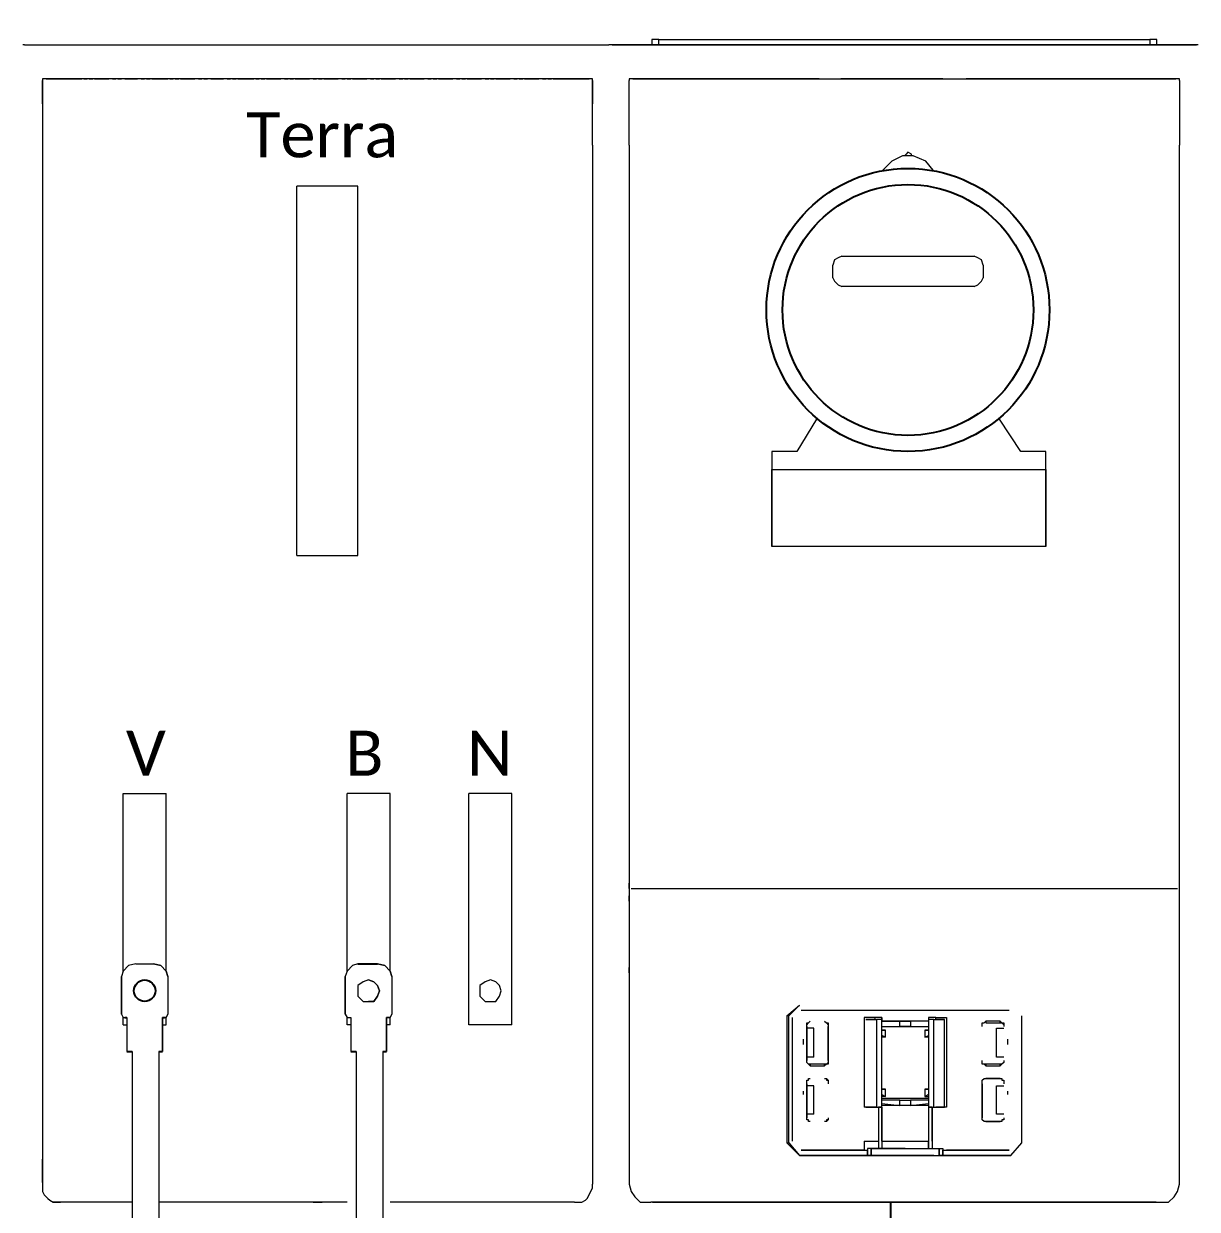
# Model space of a CAD drawing. Extents: x 0 to 11638, y -6007 to 0.
# Drawn here: x 9769.796 to 9770.316, y -3544.944 to -3544.419 of the extents above; entities that cross this region are included whole.
import ezdxf

# ---------------------------------------------------------------- set-up
doc = ezdxf.new("R2010")
doc.units = 0
doc.layers.get('0').update_dxf_attribs({"linetype": 'CONTINUOUS'})
doc.layers.add('LAYER 1', color=7, linetype='CONTINUOUS', lineweight=20)
doc.styles.add('Calibri', font='calibri.ttf')

msp = doc.modelspace()

# ---------------------------------------------------------------- linework, layer by layer
for p, q in [((9769.94419, -3544.83543), (9769.95292, -3544.83543)), ((9769.84094, -3544.85925), (9769.84174, -3544.85925)), ((9769.85763, -3544.85925), (9769.85842, -3544.85925)), ((9769.84174, -3544.87434), (9769.84412, -3544.87434)), ((9769.85604, -3544.87434), (9769.85763, -3544.87434)), ((9769.94101, -3544.87434), (9769.94339, -3544.87434)), ((9769.95531, -3544.87434), (9769.95689, -3544.87434))]:
    msp.add_line(p, q)
at = {"lineweight": -2}
msp.add_line((9770.18044, -3544.96487), (9770.18044, -3544.94105), dxfattribs=at)
for centre, radius in [((9770.188, -3544.54557), 0.06274), ((9770.188, -3544.54557), 0.05559), ((9769.84968, -3544.84734), 0.00476)]:
    msp.add_circle(centre, radius)
at = {"layer": 'LAYER 1', "color": 7}
for p, q in [((9770.07442, -3544.42565), (9770.07442, -3544.42804)), ((9770.0776, -3544.42565), (9770.07442, -3544.42565)), ((9770.0776, -3544.42804), (9770.0776, -3544.42565)), ((9770.0776, -3544.42565), (9770.29519, -3544.42565)), ((9770.29519, -3544.42565), (9770.29519, -3544.42804)), ((9770.29837, -3544.42565), (9770.29519, -3544.42565)), ((9770.29837, -3544.42804), (9770.29837, -3544.42565)), ((9769.79647, -3544.42804), (9769.79568, -3544.42804)), ((9769.79647, -3544.42804), (9770.05536, -3544.42804)), ((9770.05616, -3544.42804), (9770.05536, -3544.42804)), ((9770.05695, -3544.42804), (9770.05616, -3544.42804)), ((9770.05695, -3544.42804), (9770.31584, -3544.42804)), ((9770.31584, -3544.42804), (9770.05695, -3544.42804)), ((9770.31663, -3544.42804), (9770.31584, -3544.42804)), ((9769.80601, -3544.44312), (9769.80441, -3544.44312)), ((9769.80441, -3544.44312), (9769.80441, -3544.44392)), ((9770.04742, -3544.44312), (9769.80521, -3544.44312)), ((9769.80601, -3544.44312), (9769.80521, -3544.44312)), ((9770.04663, -3544.44312), (9769.80601, -3544.44312)), ((9769.80601, -3544.44312), (9769.81474, -3544.44312)), ((9769.81474, -3544.44312), (9769.81554, -3544.44312)), ((9769.81554, -3544.44312), (9769.82189, -3544.44312)), ((9769.82268, -3544.44312), (9769.82427, -3544.44312)), ((9769.82506, -3544.44312), (9769.82665, -3544.44312)), ((9769.82745, -3544.44312), (9769.8338, -3544.44312)), ((9769.83539, -3544.44312), (9769.83698, -3544.44312)), ((9769.83777, -3544.44312), (9769.83936, -3544.44312)), ((9769.84094, -3544.44312), (9769.8465, -3544.44312)), ((9769.84809, -3544.44312), (9769.84968, -3544.44312)), ((9769.85048, -3544.44312), (9769.85206, -3544.44312)), ((9769.85286, -3544.44312), (9769.86001, -3544.44312)), ((9769.8608, -3544.44312), (9769.86239, -3544.44312)), ((9769.86319, -3544.44312), (9769.86477, -3544.44312)), ((9769.86557, -3544.44312), (9769.87192, -3544.44312)), ((9769.87351, -3544.44312), (9769.87509, -3544.44312)), ((9769.87589, -3544.44312), (9769.87748, -3544.44312)), ((9769.87907, -3544.44312), (9769.88463, -3544.44312)), ((9769.88621, -3544.44312), (9769.8878, -3544.44312)), ((9769.88859, -3544.44312), (9769.89018, -3544.44312)), ((9769.89097, -3544.44312), (9769.89813, -3544.44312)), ((9769.89892, -3544.44312), (9769.90051, -3544.44312)), ((9769.9013, -3544.44312), (9769.90289, -3544.44312)), ((9769.90368, -3544.44312), (9769.91004, -3544.44312)), ((9769.91162, -3544.44312), (9769.91322, -3544.44312)), ((9769.91401, -3544.44312), (9769.9156, -3544.44312)), ((9769.91639, -3544.44312), (9769.92274, -3544.44312)), ((9769.92433, -3544.44312), (9769.92592, -3544.44312)), ((9769.92671, -3544.44312), (9769.9283, -3544.44312)), ((9769.9291, -3544.44312), (9769.93545, -3544.44312)), ((9769.93704, -3544.44312), (9769.93862, -3544.44312)), ((9769.93942, -3544.44312), (9769.94101, -3544.44312)), ((9769.9418, -3544.44312), (9769.94816, -3544.44312)), ((9769.94975, -3544.44312), (9769.95133, -3544.44312)), ((9769.95213, -3544.44312), (9769.95371, -3544.44312)), ((9769.95451, -3544.44312), (9769.96086, -3544.44312)), ((9769.96245, -3544.44312), (9769.96404, -3544.44312)), ((9769.96483, -3544.44312), (9769.96642, -3544.44312)), ((9769.96721, -3544.44312), (9769.97357, -3544.44312)), ((9769.97515, -3544.44312), (9769.97674, -3544.44312)), ((9769.97754, -3544.44312), (9769.97913, -3544.44312)), ((9769.97992, -3544.44312), (9769.98628, -3544.44312)), ((9769.98786, -3544.44312), (9769.98945, -3544.44312)), ((9769.99024, -3544.44312), (9769.99184, -3544.44312)), ((9769.99263, -3544.44312), (9769.99898, -3544.44312)), ((9770.00057, -3544.44312), (9770.00216, -3544.44312)), ((9770.00295, -3544.44312), (9770.00454, -3544.44312)), ((9770.00534, -3544.44312), (9770.01169, -3544.44312)), ((9770.01328, -3544.44312), (9770.01486, -3544.44312)), ((9770.01566, -3544.44312), (9770.01724, -3544.44312)), ((9770.01804, -3544.44312), (9770.02439, -3544.44312)), ((9770.02598, -3544.44312), (9770.02757, -3544.44312)), ((9770.02836, -3544.44312), (9770.02995, -3544.44312)), ((9770.03075, -3544.44312), (9770.0371, -3544.44312)), ((9770.0371, -3544.44312), (9770.03789, -3544.44312)), ((9770.03789, -3544.44312), (9770.04663, -3544.44312)), ((9770.04822, -3544.44312), (9770.04663, -3544.44312)), ((9770.04742, -3544.44312), (9770.04663, -3544.44312)), ((9770.04822, -3544.44392), (9770.04822, -3544.44312)), ((9770.06608, -3544.44312), (9770.0645, -3544.44312)), ((9770.0645, -3544.44312), (9770.0645, -3544.44392)), ((9770.14868, -3544.44312), (9770.06529, -3544.44312)), ((9770.06608, -3544.44312), (9770.1582, -3544.44312)), ((9770.06608, -3544.44312), (9770.30671, -3544.44312)), ((9770.14868, -3544.44312), (9770.1582, -3544.44312)), ((9770.20347, -3544.44312), (9770.1582, -3544.44312)), ((9770.20347, -3544.44312), (9770.2138, -3544.44312)), ((9770.20347, -3544.44312), (9770.30671, -3544.44312)), ((9770.3075, -3544.44312), (9770.2138, -3544.44312)), ((9770.3083, -3544.44312), (9770.30671, -3544.44312)), ((9770.3083, -3544.44392), (9770.3083, -3544.44312)), ((9769.80441, -3544.44471), (9769.80441, -3544.44392)), ((9769.80441, -3544.44392), (9769.80441, -3544.47251)), ((9769.80441, -3544.44392), (9769.80441, -3544.44471)), ((9769.80441, -3544.45424), (9769.80441, -3544.44471)), ((9770.04822, -3544.44392), (9770.04822, -3544.44471)), ((9770.04822, -3544.47251), (9770.04822, -3544.44392)), ((9770.04822, -3544.44471), (9770.04822, -3544.45424)), ((9770.0645, -3544.47251), (9770.0645, -3544.44392)), ((9770.3083, -3544.44392), (9770.3083, -3544.47251)), ((9769.80441, -3544.47251), (9769.80441, -3544.93628)), ((9770.04822, -3544.47251), (9770.04822, -3544.93311)), ((9770.0645, -3544.47251), (9770.0645, -3544.93152)), ((9770.3083, -3544.93152), (9770.3083, -3544.47251)), ((9770.18086, -3544.47966), (9770.17689, -3544.48363)), ((9770.18562, -3544.47727), (9770.18086, -3544.47966)), ((9770.19038, -3544.47727), (9770.18562, -3544.47727)), ((9770.18721, -3544.47648), (9770.18642, -3544.47727)), ((9770.18721, -3544.47648), (9770.18642, -3544.47727)), ((9770.188, -3544.47568), (9770.18721, -3544.47648)), ((9770.188, -3544.47568), (9770.18721, -3544.47648)), ((9770.18959, -3544.47648), (9770.188, -3544.47568)), ((9770.18959, -3544.47648), (9770.188, -3544.47568)), ((9770.18959, -3544.47727), (9770.18959, -3544.47648)), ((9770.18959, -3544.47727), (9770.18959, -3544.47648)), ((9770.19594, -3544.47966), (9770.19038, -3544.47727)), ((9770.19912, -3544.48363), (9770.19594, -3544.47966)), ((9769.91718, -3544.65436), (9769.91718, -3544.49077)), ((9769.94419, -3544.49077), (9769.91718, -3544.49077)), ((9769.94419, -3544.65436), (9769.94419, -3544.49077)), ((9770.15862, -3544.52174), (9770.15703, -3544.52254)), ((9770.15862, -3544.52174), (9770.21738, -3544.52174)), ((9770.21897, -3544.52254), (9770.21738, -3544.52174)), ((9770.15544, -3544.52333), (9770.15465, -3544.52572)), ((9770.15465, -3544.53127), (9770.15465, -3544.52572)), ((9770.15703, -3544.52254), (9770.15544, -3544.52333)), ((9770.22056, -3544.52333), (9770.21897, -3544.52254)), ((9770.22135, -3544.52572), (9770.22056, -3544.52333)), ((9770.22135, -3544.52572), (9770.22135, -3544.53127)), ((9770.15465, -3544.53127), (9770.15544, -3544.53286)), ((9770.15544, -3544.53286), (9770.15703, -3544.53445)), ((9770.21897, -3544.53445), (9770.22056, -3544.53286)), ((9770.22056, -3544.53286), (9770.22135, -3544.53127)), ((9770.15703, -3544.53445), (9770.15862, -3544.53524)), ((9770.21738, -3544.53524), (9770.15862, -3544.53524)), ((9770.21738, -3544.53524), (9770.21897, -3544.53445)), ((9770.14751, -3544.59401), (9770.13877, -3544.60831)), ((9770.23803, -3544.60831), (9770.22851, -3544.59401)), ((9770.13877, -3544.60831), (9770.12765, -3544.60831)), ((9770.12765, -3544.60831), (9770.12765, -3544.65039)), ((9770.24915, -3544.60831), (9770.23803, -3544.60831)), ((9770.24915, -3544.65039), (9770.24915, -3544.60831)), ((9770.12765, -3544.61625), (9770.24915, -3544.61625)), ((9770.12765, -3544.65039), (9770.12765, -3544.61625)), ((9770.24915, -3544.61625), (9770.24915, -3544.65039)), ((9770.24915, -3544.65039), (9770.12765, -3544.65039)), ((9769.91718, -3544.65436), (9769.94419, -3544.65436)), ((9769.84015, -3544.75998), (9769.85921, -3544.75998)), ((9769.84015, -3544.83861), (9769.84015, -3544.75998)), ((9769.85921, -3544.83861), (9769.85921, -3544.75998)), ((9769.95848, -3544.75998), (9769.93942, -3544.75998)), ((9769.93942, -3544.83861), (9769.93942, -3544.75998)), ((9769.95848, -3544.83861), (9769.95848, -3544.75998)), ((9770.01248, -3544.75998), (9769.99342, -3544.75998)), ((9769.99342, -3544.86243), (9769.99342, -3544.75998)), ((9770.01248, -3544.86243), (9770.01248, -3544.75998)), ((9770.0645, -3544.80048), (9770.0645, -3544.79969)), ((9770.0645, -3544.80207), (9770.0645, -3544.80048)), ((9770.3083, -3544.80048), (9770.3083, -3544.79969)), ((9770.3083, -3544.80207), (9770.3083, -3544.80048)), ((9770.0645, -3544.80604), (9770.0645, -3544.80525)), ((9770.0645, -3544.80763), (9770.0645, -3544.80604)), ((9770.3083, -3544.80604), (9770.3083, -3544.80525)), ((9770.3083, -3544.80763), (9770.3083, -3544.80604)), ((9769.84254, -3544.83622), (9769.84015, -3544.83861)), ((9769.84254, -3544.83622), (9769.84015, -3544.83861)), ((9769.84571, -3544.83543), (9769.84254, -3544.83622)), ((9769.84571, -3544.83543), (9769.84254, -3544.83622)), ((9769.84571, -3544.83543), (9769.85365, -3544.83543)), ((9769.84571, -3544.83543), (9769.85365, -3544.83543)), ((9769.85683, -3544.83622), (9769.85365, -3544.83543)), ((9769.85365, -3544.83543), (9769.85683, -3544.83622)), ((9769.85921, -3544.83861), (9769.85683, -3544.83622)), ((9769.85683, -3544.83622), (9769.85921, -3544.83861)), ((9769.9418, -3544.83622), (9769.93942, -3544.83861)), ((9769.9418, -3544.83622), (9769.93942, -3544.83861)), ((9769.94419, -3544.83543), (9769.9418, -3544.83622)), ((9769.94419, -3544.83543), (9769.9418, -3544.83622)), ((9769.95609, -3544.83622), (9769.95292, -3544.83543)), ((9769.95292, -3544.83543), (9769.95609, -3544.83622)), ((9769.95848, -3544.83861), (9769.95609, -3544.83622)), ((9769.95609, -3544.83622), (9769.95848, -3544.83861)), ((9770.0645, -3544.8386), (9770.0645, -3544.83701)), ((9770.3083, -3544.8386), (9770.3083, -3544.83701)), ((9769.84015, -3544.83861), (9769.83936, -3544.84099)), ((9769.84015, -3544.83861), (9769.83936, -3544.84099)), ((9769.83936, -3544.85767), (9769.83936, -3544.84099)), ((9769.83936, -3544.84099), (9769.83936, -3544.84258)), ((9769.83936, -3544.84258), (9769.83936, -3544.84337)), ((9769.86001, -3544.84099), (9769.85921, -3544.83861)), ((9769.85921, -3544.83861), (9769.86001, -3544.84099)), ((9769.86001, -3544.84099), (9769.86001, -3544.85767)), ((9769.86001, -3544.84099), (9769.86001, -3544.84258)), ((9769.86001, -3544.84258), (9769.86001, -3544.84337)), ((9769.93942, -3544.83861), (9769.93862, -3544.84099)), ((9769.93942, -3544.83861), (9769.93862, -3544.84099)), ((9769.93862, -3544.85767), (9769.93862, -3544.84099)), ((9769.93862, -3544.84099), (9769.93862, -3544.84258)), ((9769.93862, -3544.84258), (9769.93862, -3544.84337)), ((9769.94895, -3544.84258), (9769.94657, -3544.84337)), ((9769.94895, -3544.84258), (9769.94657, -3544.84337)), ((9769.95133, -3544.84337), (9769.94895, -3544.84258)), ((9769.94895, -3544.84258), (9769.95133, -3544.84337)), ((9769.95927, -3544.84099), (9769.95848, -3544.83861)), ((9769.95848, -3544.83861), (9769.95927, -3544.84099)), ((9769.95927, -3544.84099), (9769.95927, -3544.85767)), ((9769.95927, -3544.84099), (9769.95927, -3544.84258)), ((9769.95927, -3544.84258), (9769.95927, -3544.84337)), ((9770.00295, -3544.84258), (9770.00057, -3544.84337)), ((9770.00534, -3544.84337), (9770.00295, -3544.84258)), ((9770.0645, -3544.8394), (9770.0645, -3544.8386)), ((9770.3083, -3544.8394), (9770.3083, -3544.8386)), ((9769.83936, -3544.84337), (9769.83936, -3544.84496)), ((9769.83936, -3544.84496), (9769.83936, -3544.84734)), ((9769.83936, -3544.84734), (9769.83936, -3544.84972)), ((9769.86001, -3544.84337), (9769.86001, -3544.84496)), ((9769.86001, -3544.84496), (9769.86001, -3544.84734)), ((9769.86001, -3544.84734), (9769.86001, -3544.84972)), ((9769.93862, -3544.84337), (9769.93862, -3544.84496)), ((9769.93862, -3544.84496), (9769.93862, -3544.84734)), ((9769.93862, -3544.84734), (9769.93862, -3544.84972)), ((9769.94657, -3544.84337), (9769.94419, -3544.84496)), ((9769.94657, -3544.84337), (9769.94419, -3544.84496)), ((9769.94419, -3544.84496), (9769.94419, -3544.84972)), ((9769.94419, -3544.84496), (9769.94419, -3544.84734)), ((9769.94419, -3544.84734), (9769.94419, -3544.84972)), ((9769.95292, -3544.84496), (9769.95133, -3544.84337)), ((9769.95133, -3544.84337), (9769.95292, -3544.84496)), ((9769.95371, -3544.84734), (9769.95292, -3544.84496)), ((9769.95292, -3544.84496), (9769.95371, -3544.84734)), ((9769.95292, -3544.84972), (9769.95371, -3544.84734)), ((9769.95371, -3544.84734), (9769.95292, -3544.84972)), ((9769.95927, -3544.84337), (9769.95927, -3544.84496)), ((9769.95927, -3544.84496), (9769.95927, -3544.84734)), ((9769.95927, -3544.84734), (9769.95927, -3544.84972)), ((9770.00057, -3544.84337), (9769.99819, -3544.84496)), ((9769.99819, -3544.84496), (9769.99819, -3544.84972)), ((9770.00692, -3544.84496), (9770.00534, -3544.84337)), ((9770.00772, -3544.84734), (9770.00692, -3544.84496)), ((9770.00692, -3544.84972), (9770.00772, -3544.84734)), ((9769.83936, -3544.84972), (9769.83936, -3544.85211)), ((9769.83936, -3544.85211), (9769.83936, -3544.85767)), ((9769.86001, -3544.84972), (9769.86001, -3544.85211)), ((9769.86001, -3544.85211), (9769.86001, -3544.85767)), ((9769.93862, -3544.84972), (9769.93862, -3544.85211)), ((9769.93862, -3544.85211), (9769.93862, -3544.85767)), ((9769.94419, -3544.84972), (9769.94657, -3544.85211)), ((9769.94419, -3544.84972), (9769.94657, -3544.85211)), ((9769.94657, -3544.85211), (9769.95133, -3544.85211)), ((9769.95133, -3544.85211), (9769.94895, -3544.85211)), ((9769.95133, -3544.85211), (9769.95292, -3544.84972)), ((9769.95292, -3544.84972), (9769.95133, -3544.85211)), ((9769.95927, -3544.84972), (9769.95927, -3544.85211)), ((9769.95927, -3544.85211), (9769.95927, -3544.85767)), ((9769.99819, -3544.84972), (9770.00057, -3544.85211)), ((9770.00057, -3544.85211), (9770.00534, -3544.85211)), ((9770.00534, -3544.85211), (9770.00692, -3544.84972)), ((9769.83936, -3544.85767), (9769.84015, -3544.85925)), ((9769.83936, -3544.85767), (9769.84015, -3544.85925)), ((9769.85921, -3544.85925), (9769.86001, -3544.85767)), ((9769.86001, -3544.85767), (9769.85921, -3544.85925)), ((9769.93862, -3544.85767), (9769.93942, -3544.85925)), ((9769.93862, -3544.85767), (9769.93942, -3544.85925)), ((9769.95848, -3544.85925), (9769.95927, -3544.85767)), ((9769.95927, -3544.85767), (9769.95848, -3544.85925)), ((9770.13438, -3544.85846), (9770.13994, -3544.85369)), ((9770.13518, -3544.85846), (9770.13438, -3544.85846)), ((9770.13438, -3544.85846), (9770.13438, -3544.91484)), ((9770.13994, -3544.85369), (9770.13518, -3544.85846)), ((9770.13518, -3544.91484), (9770.13518, -3544.85846)), ((9770.23285, -3544.85607), (9770.14074, -3544.85607)), ((9770.23285, -3544.85607), (9770.14074, -3544.85607)), ((9770.23841, -3544.91484), (9770.23841, -3544.85846)), ((9770.23841, -3544.91484), (9770.23841, -3544.85846)), ((9769.84015, -3544.85925), (9769.84094, -3544.85925)), ((9769.84015, -3544.86243), (9769.84015, -3544.85925)), ((9769.84015, -3544.86243), (9769.84015, -3544.85925)), ((9769.84015, -3544.86243), (9769.84174, -3544.86243)), ((9769.84174, -3544.85925), (9769.84174, -3544.87434)), ((9769.84174, -3544.85925), (9769.84174, -3544.87434)), ((9769.85763, -3544.87434), (9769.85763, -3544.85925)), ((9769.85763, -3544.85925), (9769.85763, -3544.87434)), ((9769.85763, -3544.86243), (9769.85921, -3544.86243)), ((9769.85842, -3544.85925), (9769.85921, -3544.85925)), ((9769.85921, -3544.86243), (9769.85921, -3544.85925)), ((9769.85921, -3544.86243), (9769.85921, -3544.85925)), ((9769.93942, -3544.85925), (9769.94101, -3544.85925)), ((9769.93942, -3544.86243), (9769.93942, -3544.85925)), ((9769.93942, -3544.86243), (9769.93942, -3544.85925)), ((9769.94101, -3544.86243), (9769.93942, -3544.86243)), ((9769.94101, -3544.85925), (9769.94101, -3544.87434)), ((9769.94101, -3544.85925), (9769.94101, -3544.87434)), ((9769.95689, -3544.85925), (9769.95848, -3544.85925)), ((9769.95689, -3544.87434), (9769.95689, -3544.85925)), ((9769.95689, -3544.85925), (9769.95689, -3544.87434)), ((9769.95848, -3544.86243), (9769.95689, -3544.86243)), ((9769.95848, -3544.86243), (9769.95848, -3544.85925)), ((9769.95848, -3544.86243), (9769.95848, -3544.85925)), ((9770.01248, -3544.86243), (9769.99342, -3544.86243)), ((9770.13676, -3544.91405), (9770.13676, -3544.85925)), ((9770.14312, -3544.86322), (9770.14312, -3544.86163)), ((9770.14312, -3544.86163), (9770.14391, -3544.86163)), ((9770.14312, -3544.86243), (9770.14391, -3544.86163)), ((9770.14312, -3544.86322), (9770.14312, -3544.86243)), ((9770.14312, -3544.86322), (9770.14312, -3544.87831)), ((9770.14312, -3544.87831), (9770.14312, -3544.86322)), ((9770.14629, -3544.86401), (9770.14312, -3544.86401)), ((9770.14391, -3544.86163), (9770.1447, -3544.86084)), ((9770.14391, -3544.86163), (9770.1447, -3544.86084)), ((9770.14629, -3544.87672), (9770.14629, -3544.86401)), ((9770.15106, -3544.86084), (9770.15185, -3544.86163)), ((9770.15106, -3544.86084), (9770.15185, -3544.86163)), ((9770.15185, -3544.86163), (9770.15264, -3544.86163)), ((9770.15185, -3544.86163), (9770.15264, -3544.86243)), ((9770.15264, -3544.86163), (9770.15264, -3544.86322)), ((9770.15264, -3544.86243), (9770.15264, -3544.86322)), ((9770.15264, -3544.87831), (9770.15264, -3544.86322)), ((9770.15264, -3544.86322), (9770.15264, -3544.87831)), ((9770.17329, -3544.85925), (9770.16853, -3544.85925)), ((9770.16853, -3544.85925), (9770.16853, -3544.89896)), ((9770.17329, -3544.86004), (9770.16933, -3544.86004)), ((9770.16933, -3544.86004), (9770.17409, -3544.86004)), ((9770.17329, -3544.85925), (9770.17329, -3544.86004)), ((9770.17647, -3544.85925), (9770.17329, -3544.85925)), ((9770.17647, -3544.86004), (9770.17409, -3544.86004)), ((9770.17409, -3544.86004), (9770.17409, -3544.89896)), ((9770.17647, -3544.86004), (9770.17647, -3544.85925)), ((9770.17647, -3544.85925), (9770.17647, -3544.86084)), ((9770.17647, -3544.86719), (9770.17647, -3544.86004)), ((9770.19711, -3544.86084), (9770.17647, -3544.86084)), ((9770.17647, -3544.86084), (9770.18917, -3544.86084)), ((9770.17647, -3544.86481), (9770.17647, -3544.86322)), ((9770.17647, -3544.86322), (9770.18441, -3544.86322)), ((9770.17647, -3544.86322), (9770.19711, -3544.86322)), ((9770.18441, -3544.86322), (9770.18441, -3544.86084)), ((9770.18917, -3544.86322), (9770.18441, -3544.86322)), ((9770.19711, -3544.86084), (9770.18917, -3544.86084)), ((9770.18917, -3544.86084), (9770.18917, -3544.86322)), ((9770.18917, -3544.86322), (9770.19711, -3544.86322)), ((9770.20029, -3544.85925), (9770.19711, -3544.85925)), ((9770.19711, -3544.85925), (9770.19711, -3544.86004)), ((9770.19711, -3544.85925), (9770.19711, -3544.86084)), ((9770.1995, -3544.86004), (9770.19711, -3544.86004)), ((9770.19711, -3544.86004), (9770.19711, -3544.89896)), ((9770.19711, -3544.86322), (9770.19711, -3544.86481)), ((9770.1995, -3544.89896), (9770.1995, -3544.86004)), ((9770.1995, -3544.86004), (9770.20426, -3544.86004)), ((9770.20029, -3544.86004), (9770.20029, -3544.85925)), ((9770.20029, -3544.85925), (9770.20506, -3544.85925)), ((9770.20426, -3544.86004), (9770.20029, -3544.86004)), ((9770.20426, -3544.89896), (9770.20426, -3544.86004)), ((9770.20426, -3544.89896), (9770.20426, -3544.86004)), ((9770.20506, -3544.85925), (9770.20506, -3544.89896)), ((9770.22094, -3544.86322), (9770.22094, -3544.86163)), ((9770.22094, -3544.86163), (9770.22174, -3544.86163)), ((9770.22094, -3544.86322), (9770.22094, -3544.86163)), ((9770.22094, -3544.86163), (9770.22174, -3544.86163)), ((9770.22174, -3544.86163), (9770.22253, -3544.86084)), ((9770.22174, -3544.86163), (9770.22253, -3544.86084)), ((9770.22888, -3544.86084), (9770.22253, -3544.86084)), ((9770.22253, -3544.86084), (9770.22253, -3544.86163)), ((9770.22253, -3544.86163), (9770.22888, -3544.86163)), ((9770.2273, -3544.87672), (9770.2273, -3544.86401)), ((9770.2273, -3544.86401), (9770.23047, -3544.86401)), ((9770.22888, -3544.86163), (9770.22888, -3544.86084)), ((9770.22888, -3544.86084), (9770.22968, -3544.86163)), ((9770.22888, -3544.86084), (9770.22888, -3544.86163)), ((9770.22888, -3544.86163), (9770.22968, -3544.86163)), ((9770.22968, -3544.86163), (9770.23047, -3544.86163)), ((9770.22968, -3544.86163), (9770.23047, -3544.86243)), ((9770.23047, -3544.86163), (9770.23047, -3544.86322)), ((9770.23047, -3544.86243), (9770.23047, -3544.86322)), ((9770.14153, -3544.86878), (9770.14153, -3544.87116)), ((9770.17806, -3544.86481), (9770.17647, -3544.86481)), ((9770.17647, -3544.86481), (9770.17806, -3544.86481)), ((9770.17647, -3544.89896), (9770.17647, -3544.86719)), ((9770.17806, -3544.86799), (9770.17647, -3544.86719)), ((9770.17647, -3544.86799), (9770.17647, -3544.86719)), ((9770.17647, -3544.89102), (9770.17647, -3544.86799)), ((9770.17806, -3544.86799), (9770.17647, -3544.86799)), ((9770.17806, -3544.86799), (9770.17806, -3544.86481)), ((9770.19711, -3544.86481), (9770.19553, -3544.86481)), ((9770.19553, -3544.86481), (9770.19553, -3544.86799)), ((9770.19553, -3544.86481), (9770.19711, -3544.86481)), ((9770.19553, -3544.86799), (9770.19711, -3544.86719)), ((9770.19711, -3544.86799), (9770.19553, -3544.86799)), ((9770.19711, -3544.86719), (9770.19711, -3544.89102)), ((9770.23206, -3544.86878), (9770.23206, -3544.87116)), ((9769.84412, -3544.87434), (9769.84412, -3545.03476)), ((9769.84412, -3544.87434), (9769.84412, -3545.01967)), ((9769.85604, -3544.87434), (9769.85604, -3545.03476)), ((9769.85604, -3544.87434), (9769.85604, -3545.01967)), ((9769.94339, -3544.87434), (9769.94339, -3545.0022)), ((9769.94339, -3544.87434), (9769.94339, -3544.99982)), ((9769.95531, -3544.87434), (9769.95531, -3544.99982)), ((9769.95531, -3544.87434), (9769.95531, -3544.99982)), ((9770.14629, -3544.87672), (9770.14312, -3544.87672)), ((9770.14312, -3544.8791), (9770.14312, -3544.87831)), ((9770.14312, -3544.8791), (9770.14312, -3544.87831)), ((9770.1447, -3544.88069), (9770.14312, -3544.8791)), ((9770.14391, -3544.8799), (9770.14312, -3544.8791)), ((9770.15264, -3544.8791), (9770.15185, -3544.8799)), ((9770.15264, -3544.87831), (9770.15264, -3544.8799)), ((9770.15264, -3544.87831), (9770.15264, -3544.8791)), ((9770.22094, -3544.8799), (9770.22094, -3544.87831)), ((9770.22094, -3544.8799), (9770.22094, -3544.87831)), ((9770.23047, -3544.87672), (9770.2273, -3544.87672)), ((9770.23047, -3544.8791), (9770.22968, -3544.8799)), ((9770.23047, -3544.8791), (9770.22968, -3544.8799)), ((9770.23047, -3544.87831), (9770.23047, -3544.8791)), ((9770.23047, -3544.87831), (9770.23047, -3544.8791)), ((9770.1447, -3544.8799), (9770.14391, -3544.8799)), ((9770.1447, -3544.8799), (9770.1447, -3544.88069)), ((9770.15106, -3544.8799), (9770.1447, -3544.8799)), ((9770.1447, -3544.88069), (9770.15106, -3544.88069)), ((9770.15185, -3544.8799), (9770.15106, -3544.88069)), ((9770.15106, -3544.88069), (9770.15106, -3544.8799)), ((9770.15185, -3544.8799), (9770.15106, -3544.8799)), ((9770.15264, -3544.8799), (9770.15185, -3544.8799)), ((9770.22174, -3544.8799), (9770.22094, -3544.8799)), ((9770.22253, -3544.8799), (9770.22094, -3544.8799)), ((9770.22253, -3544.88069), (9770.22174, -3544.8799)), ((9770.22888, -3544.8799), (9770.22253, -3544.8799)), ((9770.22253, -3544.8799), (9770.22253, -3544.88069)), ((9770.22253, -3544.88069), (9770.22888, -3544.88069)), ((9770.22888, -3544.88069), (9770.22888, -3544.8799)), ((9770.22968, -3544.8799), (9770.22888, -3544.88069)), ((9770.22968, -3544.8799), (9770.22888, -3544.8799)), ((9770.14312, -3544.88863), (9770.14312, -3544.88704)), ((9770.14312, -3544.88704), (9770.14391, -3544.88704)), ((9770.14312, -3544.88863), (9770.14312, -3544.88704)), ((9770.14312, -3544.88704), (9770.14391, -3544.88704)), ((9770.14312, -3544.88863), (9770.14312, -3544.90372)), ((9770.14312, -3544.90372), (9770.14312, -3544.88863)), ((9770.14629, -3544.88943), (9770.14312, -3544.88943)), ((9770.14391, -3544.88704), (9770.14391, -3544.88625)), ((9770.14391, -3544.88625), (9770.1447, -3544.88625)), ((9770.14391, -3544.88704), (9770.14391, -3544.88625)), ((9770.14391, -3544.88625), (9770.1447, -3544.88625)), ((9770.14629, -3544.90213), (9770.14629, -3544.88943)), ((9770.15106, -3544.88625), (9770.15185, -3544.88625)), ((9770.15106, -3544.88625), (9770.15185, -3544.88625)), ((9770.15185, -3544.88625), (9770.15264, -3544.88704)), ((9770.15185, -3544.88625), (9770.15185, -3544.88704)), ((9770.15185, -3544.88704), (9770.15264, -3544.88704)), ((9770.15264, -3544.88704), (9770.15264, -3544.88863)), ((9770.15264, -3544.88704), (9770.15264, -3544.88863)), ((9770.22094, -3544.88704), (9770.22174, -3544.88625)), ((9770.22094, -3544.88704), (9770.22174, -3544.88625)), ((9770.22094, -3544.88863), (9770.22094, -3544.88704)), ((9770.22094, -3544.88863), (9770.22094, -3544.88704)), ((9770.22094, -3544.88863), (9770.22094, -3544.90372)), ((9770.22094, -3544.90372), (9770.22094, -3544.88863)), ((9770.22174, -3544.88625), (9770.22253, -3544.88625)), ((9770.22174, -3544.88625), (9770.22253, -3544.88625)), ((9770.22888, -3544.88625), (9770.22253, -3544.88625)), ((9770.22253, -3544.88625), (9770.22888, -3544.88625)), ((9770.2273, -3544.90213), (9770.2273, -3544.88943)), ((9770.2273, -3544.88943), (9770.23047, -3544.88943)), ((9770.22888, -3544.88625), (9770.22968, -3544.88625)), ((9770.22888, -3544.88625), (9770.22968, -3544.88625)), ((9770.22968, -3544.88625), (9770.22968, -3544.88704)), ((9770.22968, -3544.88625), (9770.22968, -3544.88704)), ((9770.22968, -3544.88704), (9770.23047, -3544.88704)), ((9770.22968, -3544.88704), (9770.23047, -3544.88704)), ((9770.23047, -3544.88704), (9770.23047, -3544.88863)), ((9770.23047, -3544.88704), (9770.23047, -3544.88863)), ((9770.14153, -3544.89181), (9770.14153, -3544.8934)), ((9770.17806, -3544.89102), (9770.17647, -3544.89102)), ((9770.17647, -3544.89102), (9770.17806, -3544.89102)), ((9770.17647, -3544.89578), (9770.17647, -3544.8934)), ((9770.17647, -3544.8934), (9770.17806, -3544.89419)), ((9770.17806, -3544.89419), (9770.17647, -3544.89419)), ((9770.17647, -3544.89499), (9770.19711, -3544.89499)), ((9770.17806, -3544.89419), (9770.17806, -3544.89102)), ((9770.19711, -3544.89102), (9770.19553, -3544.89102)), ((9770.19553, -3544.89102), (9770.19553, -3544.89419)), ((9770.19553, -3544.89102), (9770.19711, -3544.89102)), ((9770.19711, -3544.8934), (9770.19553, -3544.89419)), ((9770.19553, -3544.89419), (9770.19711, -3544.89419)), ((9770.19711, -3544.89419), (9770.19711, -3544.8934)), ((9770.19711, -3544.89419), (9770.19711, -3544.89578)), ((9770.23206, -3544.89181), (9770.23206, -3544.8934)), ((9770.17329, -3544.89896), (9770.16853, -3544.89896)), ((9770.17409, -3544.89896), (9770.16933, -3544.89896)), ((9770.16933, -3544.89896), (9770.17488, -3544.89896)), ((9770.17409, -3544.89896), (9770.17647, -3544.89896)), ((9770.17647, -3544.89896), (9770.17488, -3544.89896)), ((9770.17488, -3544.89896), (9770.17488, -3544.91722)), ((9770.18441, -3544.89578), (9770.17647, -3544.89578)), ((9770.17647, -3544.89737), (9770.18441, -3544.89816)), ((9770.17647, -3544.91405), (9770.17647, -3544.89737)), ((9770.19711, -3544.89816), (9770.17647, -3544.89816)), ((9770.17647, -3544.89896), (9770.17647, -3544.91722)), ((9770.18441, -3544.89816), (9770.18441, -3544.89578)), ((9770.18441, -3544.89578), (9770.18917, -3544.89578)), ((9770.18917, -3544.89816), (9770.18441, -3544.89816)), ((9770.19711, -3544.89578), (9770.18917, -3544.89578)), ((9770.18917, -3544.89578), (9770.18917, -3544.89816)), ((9770.18917, -3544.89816), (9770.19711, -3544.89737)), ((9770.19711, -3544.89737), (9770.19711, -3544.91405)), ((9770.19711, -3544.89896), (9770.1995, -3544.89896)), ((9770.19871, -3544.89896), (9770.19711, -3544.89896)), ((9770.19711, -3544.89896), (9770.19711, -3544.91722)), ((9770.19871, -3544.89896), (9770.20426, -3544.89896)), ((9770.19871, -3544.91405), (9770.19871, -3544.89896)), ((9770.19871, -3544.89896), (9770.19871, -3544.91722)), ((9770.1995, -3544.89896), (9770.20426, -3544.89896)), ((9770.20506, -3544.89896), (9770.20029, -3544.89896)), ((9770.14629, -3544.90213), (9770.14312, -3544.90213)), ((9770.14312, -3544.90452), (9770.14312, -3544.90372)), ((9770.14312, -3544.90452), (9770.14312, -3544.90372)), ((9770.14391, -3544.90452), (9770.14312, -3544.90452)), ((9770.14391, -3544.90452), (9770.14312, -3544.90452)), ((9770.14391, -3544.90531), (9770.14391, -3544.90452)), ((9770.14391, -3544.90531), (9770.14391, -3544.90452)), ((9770.1447, -3544.90531), (9770.14391, -3544.90531)), ((9770.1447, -3544.90531), (9770.14391, -3544.90531)), ((9770.15185, -3544.90531), (9770.15106, -3544.90531)), ((9770.15185, -3544.90531), (9770.15106, -3544.90531)), ((9770.15264, -3544.90452), (9770.15185, -3544.90531)), ((9770.15264, -3544.90452), (9770.15185, -3544.90452)), ((9770.15185, -3544.90452), (9770.15185, -3544.90531)), ((9770.15264, -3544.90372), (9770.15264, -3544.90452)), ((9770.15264, -3544.90372), (9770.15264, -3544.90452)), ((9770.22094, -3544.90452), (9770.22094, -3544.90372)), ((9770.22094, -3544.90452), (9770.22094, -3544.90372)), ((9770.22174, -3544.90531), (9770.22094, -3544.90452)), ((9770.22174, -3544.90531), (9770.22094, -3544.90452)), ((9770.22253, -3544.90531), (9770.22174, -3544.90531)), ((9770.22253, -3544.90531), (9770.22174, -3544.90531)), ((9770.22253, -3544.90531), (9770.22888, -3544.90531)), ((9770.22888, -3544.90531), (9770.22253, -3544.90531)), ((9770.23047, -3544.90213), (9770.2273, -3544.90213)), ((9770.22968, -3544.90531), (9770.22888, -3544.90531)), ((9770.22968, -3544.90531), (9770.22888, -3544.90531)), ((9770.23047, -3544.90452), (9770.22968, -3544.90452)), ((9770.22968, -3544.90452), (9770.22968, -3544.90531)), ((9770.23047, -3544.90452), (9770.22968, -3544.90452)), ((9770.22968, -3544.90452), (9770.22968, -3544.90531)), ((9770.23047, -3544.90372), (9770.23047, -3544.90452)), ((9770.23047, -3544.90372), (9770.23047, -3544.90452)), ((9770.13438, -3544.91484), (9770.13518, -3544.91484)), ((9770.13438, -3544.91484), (9770.13994, -3544.9204)), ((9770.13518, -3544.91484), (9770.13994, -3544.9204)), ((9770.16853, -3544.91405), (9770.16853, -3544.91802)), ((9770.16853, -3544.91405), (9770.17488, -3544.91405)), ((9770.17488, -3544.91484), (9770.17488, -3544.91564)), ((9770.17488, -3544.91484), (9770.17488, -3544.91722)), ((9770.17488, -3544.91564), (9770.17488, -3544.91722)), ((9770.17647, -3544.91405), (9770.17647, -3544.91722)), ((9770.17647, -3544.91405), (9770.19711, -3544.91405)), ((9770.19711, -3544.91722), (9770.19711, -3544.91405)), ((9770.23365, -3544.9204), (9770.23841, -3544.91484)), ((9770.23365, -3544.9204), (9770.23841, -3544.91484)), ((9770.17171, -3544.9204), (9770.13994, -3544.9204)), ((9770.13994, -3544.9204), (9770.23365, -3544.9204)), ((9770.16853, -3544.91802), (9770.14074, -3544.91802)), ((9770.14074, -3544.91802), (9770.17012, -3544.91802)), ((9770.16853, -3544.91802), (9770.17012, -3544.91802)), ((9770.17488, -3544.91722), (9770.17012, -3544.91722)), ((9770.17012, -3544.91722), (9770.17012, -3544.9204)), ((9770.17171, -3544.91722), (9770.17012, -3544.91722)), ((9770.17012, -3544.9204), (9770.17012, -3544.91802)), ((9770.1995, -3544.9204), (9770.17012, -3544.9204)), ((9770.17012, -3544.9204), (9770.20347, -3544.9204)), ((9770.17012, -3544.9204), (9770.19077, -3544.9204)), ((9770.18679, -3544.91722), (9770.17171, -3544.91722)), ((9770.17171, -3544.91722), (9770.20029, -3544.91722)), ((9770.17171, -3544.91722), (9770.17171, -3544.9196)), ((9770.17171, -3544.91722), (9770.17171, -3544.9204)), ((9770.17488, -3544.91722), (9770.17171, -3544.91722)), ((9770.17171, -3544.9204), (9770.17171, -3544.91722)), ((9770.17171, -3544.9196), (9770.17171, -3544.9204)), ((9770.19077, -3544.9204), (9770.20347, -3544.9204)), ((9770.19871, -3544.91722), (9770.20347, -3544.91722)), ((9770.19871, -3544.91722), (9770.20188, -3544.91722)), ((9770.20188, -3544.91722), (9770.20188, -3544.9196)), ((9770.20188, -3544.91722), (9770.20188, -3544.9204)), ((9770.20188, -3544.91722), (9770.20347, -3544.91722)), ((9770.20188, -3544.9204), (9770.20188, -3544.91722)), ((9770.20188, -3544.9196), (9770.20188, -3544.9204)), ((9770.23365, -3544.9204), (9770.20188, -3544.9204)), ((9770.20347, -3544.91722), (9770.20347, -3544.9204)), ((9770.20347, -3544.91802), (9770.23285, -3544.91802)), ((9770.20347, -3544.9204), (9770.20347, -3544.91802)), ((9770.23285, -3544.91802), (9770.20506, -3544.91802)), ((9769.80441, -3544.93072), (9769.80441, -3544.92199)), ((9770.04822, -3544.92199), (9770.04822, -3544.93072)), ((9769.80441, -3544.93152), (9769.80441, -3544.93072)), ((9769.80441, -3544.93152), (9769.80441, -3544.93311)), ((9769.80441, -3544.93231), (9769.80441, -3544.93152)), ((9770.04822, -3544.93072), (9770.04822, -3544.93152)), ((9770.04822, -3544.93152), (9770.04822, -3544.93311)), ((9770.04822, -3544.93152), (9770.04822, -3544.93231)), ((9770.0645, -3544.93152), (9770.0645, -3544.93311)), ((9770.0645, -3544.93152), (9770.0645, -3544.93311)), ((9770.3083, -3544.93311), (9770.3083, -3544.93152)), ((9770.3083, -3544.93311), (9770.3083, -3544.93152)), ((9769.80441, -3544.93311), (9769.80441, -3544.93469)), ((9769.80441, -3544.93628), (9769.80521, -3544.93787)), ((9770.04663, -3544.93787), (9770.04822, -3544.93469)), ((9770.04663, -3544.93787), (9770.04822, -3544.93469)), ((9770.04822, -3544.93469), (9770.04822, -3544.93311)), ((9770.04822, -3544.93469), (9770.04822, -3544.93311)), ((9770.0645, -3544.93311), (9770.06529, -3544.93628)), ((9770.0645, -3544.93311), (9770.06529, -3544.93628)), ((9770.06529, -3544.93628), (9770.06688, -3544.93866)), ((9770.06529, -3544.93628), (9770.06688, -3544.93866)), ((9770.30592, -3544.93866), (9770.3075, -3544.93628)), ((9770.30592, -3544.93866), (9770.3075, -3544.93628)), ((9770.3075, -3544.93628), (9770.3083, -3544.93311)), ((9770.3075, -3544.93628), (9770.3083, -3544.93311)), ((9769.80521, -3544.93787), (9769.8068, -3544.93946)), ((9769.8068, -3544.93946), (9769.80759, -3544.94025)), ((9769.80759, -3544.94025), (9769.80918, -3544.94105)), ((9769.80759, -3544.94025), (9769.80918, -3544.94105)), ((9769.84015, -3544.94105), (9769.80918, -3544.94105)), ((9769.80918, -3544.94105), (9769.81236, -3544.94105)), ((9769.80918, -3544.94105), (9769.81236, -3544.94105)), ((9769.84412, -3544.94105), (9769.81236, -3544.94105)), ((9769.81474, -3544.94105), (9769.81236, -3544.94105)), ((9769.81474, -3544.94105), (9769.81395, -3544.94105)), ((9769.82427, -3544.94105), (9769.81474, -3544.94105)), ((9769.82665, -3544.94105), (9769.82586, -3544.94105)), ((9769.82983, -3544.94105), (9769.82824, -3544.94105)), ((9769.92433, -3544.94105), (9769.85604, -3544.94105)), ((9769.93942, -3544.94105), (9769.85604, -3544.94105)), ((9769.86715, -3544.94105), (9769.85921, -3544.94105)), ((9769.89415, -3544.94105), (9769.85921, -3544.94105)), ((9769.86953, -3544.94105), (9769.86874, -3544.94105)), ((9769.87192, -3544.94105), (9769.87113, -3544.94105)), ((9769.87986, -3544.94105), (9769.87351, -3544.94105)), ((9769.88224, -3544.94105), (9769.88145, -3544.94105)), ((9769.88463, -3544.94105), (9769.88383, -3544.94105)), ((9769.89415, -3544.94105), (9769.88621, -3544.94105)), ((9769.92433, -3544.94105), (9769.92512, -3544.94105)), ((9769.92512, -3544.94105), (9769.9283, -3544.94105)), ((9769.92512, -3544.94105), (9769.92751, -3544.94105)), ((9769.93942, -3544.94105), (9769.9283, -3544.94105)), ((9769.96642, -3544.94105), (9769.95848, -3544.94105)), ((9770.03908, -3544.94105), (9769.95848, -3544.94105)), ((9769.96881, -3544.94105), (9769.96721, -3544.94105)), ((9769.97119, -3544.94105), (9769.97039, -3544.94105)), ((9769.97913, -3544.94105), (9769.97277, -3544.94105)), ((9769.98151, -3544.94105), (9769.97992, -3544.94105)), ((9769.98389, -3544.94105), (9769.9831, -3544.94105)), ((9769.99342, -3544.94105), (9769.98548, -3544.94105)), ((9770.04027, -3544.94105), (9770.03789, -3544.94105)), ((9770.03869, -3544.94105), (9770.03789, -3544.94105)), ((9770.04027, -3544.94105), (9770.04345, -3544.94105)), ((9770.04027, -3544.94105), (9770.04345, -3544.94105)), ((9770.04345, -3544.94105), (9770.04504, -3544.94025)), ((9770.04345, -3544.94105), (9770.04504, -3544.94025)), ((9770.04504, -3544.94025), (9770.04583, -3544.93946)), ((9770.04583, -3544.93946), (9770.04663, -3544.93787)), ((9770.06688, -3544.93866), (9770.06926, -3544.94105)), ((9770.06688, -3544.93866), (9770.06926, -3544.94105)), ((9770.06926, -3544.94105), (9770.07403, -3544.94105)), ((9770.06926, -3544.94105), (9770.07244, -3544.94105)), ((9770.07244, -3544.94105), (9770.07403, -3544.94105)), ((9770.07482, -3544.94105), (9770.07403, -3544.94105)), ((9770.29798, -3544.94105), (9770.07482, -3544.94105)), ((9770.07482, -3544.94105), (9770.29798, -3544.94105)), ((9770.29798, -3544.94105), (9770.29877, -3544.94105)), ((9770.29877, -3544.94105), (9770.30353, -3544.94105)), ((9770.29877, -3544.94105), (9770.30036, -3544.94105)), ((9770.30036, -3544.94105), (9770.30353, -3544.94105)), ((9770.30353, -3544.94105), (9770.30592, -3544.93866)), ((9770.30353, -3544.94105), (9770.30592, -3544.93866))]:
    msp.add_line(p, q, dxfattribs=at)
at = {"layer": 'LAYER 1', "color": 2}
msp.add_line((9770.06529, -3544.80207), (9770.3075, -3544.80207), dxfattribs=at)
msp.add_line((9770.06529, -3544.80207), (9770.3075, -3544.80207), dxfattribs=at)
at = {"layer": 'LAYER 1'}
for p, q in [((9769.84254, -3544.83622), (9769.84015, -3544.83861)), ((9769.84571, -3544.83543), (9769.84254, -3544.83622)), ((9769.84571, -3544.83543), (9769.85365, -3544.83543)), ((9769.84571, -3544.83543), (9769.85365, -3544.83543)), ((9769.85365, -3544.83543), (9769.85683, -3544.83622)), ((9769.85683, -3544.83622), (9769.85921, -3544.83861)), ((9769.9418, -3544.83622), (9769.93942, -3544.83861)), ((9769.94419, -3544.83543), (9769.9418, -3544.83622)), ((9769.95292, -3544.83543), (9769.95609, -3544.83622)), ((9769.95609, -3544.83622), (9769.95848, -3544.83861)), ((9769.84015, -3544.83861), (9769.83936, -3544.84099)), ((9769.83936, -3544.84099), (9769.83936, -3544.84258)), ((9769.83936, -3544.84258), (9769.83936, -3544.84337)), ((9769.85921, -3544.83861), (9769.86001, -3544.84099)), ((9769.86001, -3544.84099), (9769.86001, -3544.84258)), ((9769.86001, -3544.84258), (9769.86001, -3544.84337)), ((9769.93942, -3544.83861), (9769.93862, -3544.84099)), ((9769.93862, -3544.84099), (9769.93862, -3544.84258)), ((9769.93862, -3544.84258), (9769.93862, -3544.84337)), ((9769.94895, -3544.84258), (9769.94657, -3544.84337)), ((9769.94895, -3544.84258), (9769.95133, -3544.84337)), ((9769.95848, -3544.83861), (9769.95927, -3544.84099)), ((9769.95927, -3544.84099), (9769.95927, -3544.84258)), ((9769.95927, -3544.84258), (9769.95927, -3544.84337)), ((9769.83936, -3544.84337), (9769.83936, -3544.84496)), ((9769.83936, -3544.84496), (9769.83936, -3544.84734)), ((9769.83936, -3544.84734), (9769.83936, -3544.84972)), ((9769.86001, -3544.84337), (9769.86001, -3544.84496)), ((9769.86001, -3544.84496), (9769.86001, -3544.84734)), ((9769.86001, -3544.84734), (9769.86001, -3544.84972)), ((9769.93862, -3544.84337), (9769.93862, -3544.84496)), ((9769.93862, -3544.84496), (9769.93862, -3544.84734)), ((9769.93862, -3544.84734), (9769.93862, -3544.84972)), ((9769.94657, -3544.84337), (9769.94419, -3544.84496)), ((9769.94419, -3544.84496), (9769.94419, -3544.84734)), ((9769.94419, -3544.84734), (9769.94419, -3544.84972)), ((9769.95133, -3544.84337), (9769.95292, -3544.84496)), ((9769.95292, -3544.84496), (9769.95371, -3544.84734)), ((9769.95371, -3544.84734), (9769.95292, -3544.84972)), ((9769.95927, -3544.84337), (9769.95927, -3544.84496)), ((9769.95927, -3544.84496), (9769.95927, -3544.84734)), ((9769.95927, -3544.84734), (9769.95927, -3544.84972)), ((9769.83936, -3544.84972), (9769.83936, -3544.85211)), ((9769.83936, -3544.85211), (9769.83936, -3544.85767)), ((9769.86001, -3544.84972), (9769.86001, -3544.85211)), ((9769.86001, -3544.85211), (9769.86001, -3544.85767)), ((9769.93862, -3544.84972), (9769.93862, -3544.85211)), ((9769.93862, -3544.85211), (9769.93862, -3544.85767)), ((9769.94419, -3544.84972), (9769.94657, -3544.85211)), ((9769.95133, -3544.85211), (9769.94895, -3544.85211)), ((9769.95292, -3544.84972), (9769.95133, -3544.85211)), ((9769.95927, -3544.84972), (9769.95927, -3544.85211)), ((9769.95927, -3544.85211), (9769.95927, -3544.85767)), ((9769.83936, -3544.85767), (9769.84015, -3544.85925)), ((9769.86001, -3544.85767), (9769.85921, -3544.85925)), ((9769.93862, -3544.85767), (9769.93942, -3544.85925)), ((9769.95927, -3544.85767), (9769.95848, -3544.85925)), ((9769.84174, -3544.85925), (9769.84174, -3544.87434)), ((9769.85763, -3544.85925), (9769.85763, -3544.87434)), ((9769.85921, -3544.85925), (9769.85842, -3544.85925)), ((9769.94101, -3544.85925), (9769.94101, -3544.87434)), ((9769.95689, -3544.85925), (9769.95689, -3544.87434)), ((9769.95848, -3544.85925), (9769.95689, -3544.85925)), ((9769.84412, -3544.87434), (9769.84412, -3545.01967)), ((9769.85604, -3544.87434), (9769.85604, -3545.01967)), ((9769.94339, -3544.87434), (9769.94339, -3544.99982)), ((9769.95531, -3544.87434), (9769.95531, -3544.99982))]:
    msp.add_line(p, q, dxfattribs=at)

# ---------------------------------------------------------------- texts
at = {"color": 5, "char_height": 0.02, "attachment_point": 7, "line_spacing_factor": 0.798, "style": 'Calibri'}
for s, insert, width in [('V', (9769.84138, -3544.75206), 0.0357559), ('B', (9769.93858, -3544.75206), 0.0342911), ('N', (9769.99258, -3544.75206), 0.0406761)]:
    msp.add_mtext(s, dxfattribs=dict(at, insert=insert, width=width))
at = {"layer": 'LAYER 1', "color": 1, "insert": (9769.89468, -3544.47816), "char_height": 0.02, "width": 0.1362267, "attachment_point": 7, "line_spacing_factor": 0.798, "style": 'Calibri'}
msp.add_mtext('Terra', dxfattribs=at)

doc.saveas('drawing.dxf')
